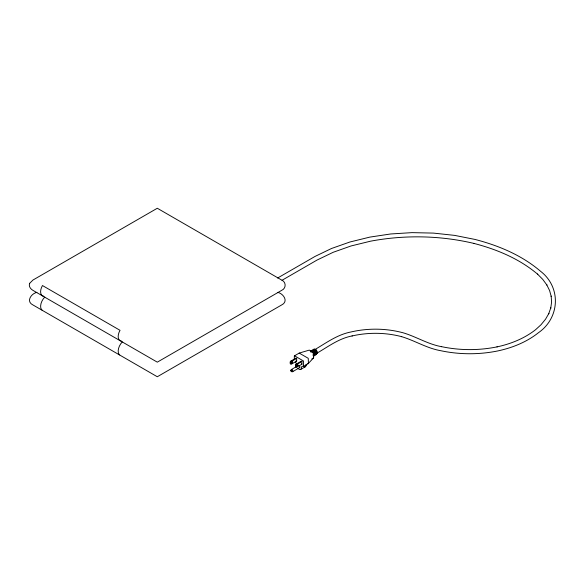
<?xml version="1.0" encoding="UTF-8"?>
<svg xmlns="http://www.w3.org/2000/svg" width="585" height="585" viewBox="0 0 585 585"><rect width="100%" height="100%" fill="white"/><g stroke="black" fill="none" stroke-linecap="round" stroke-linejoin="round"><path stroke-width="0.88" d="M313.962 354.583L313.662 356.082L314.255 355.738L314.555 354.166A2.077 1.199 60 0 1 314.401 354.561A2.077 1.199 60 0 0 314.986 354.225M315.132 353.903L314.84 355.402L315.425 355.058L315.724 353.559A2.077 1.199 60 0 1 315.578 353.888M313.852 350.166A2.077 1.199 60 0 1 316.309 352.345L316.602 352.638L316.017 350.539L313.772 349.245L314.357 348.901L316.602 350.203L317.187 352.974L316.017 354.722L316.309 353.223A2.077 1.199 60 0 1 315.629 353.859M316.214 350.583A2.077 1.199 60 0 1 316.894 352.009L316.894 352.887A2.077 1.199 60 0 1 316.748 353.208M310.832 352.016L312.01 350.261L314.255 351.556L314.84 353.654L314.547 353.362A2.077 1.199 60 0 0 314.401 352.872M308.412 363.044L308.12 363.687L303.418 366.4A3.32 1.916 60 0 0 301.377 367.906A3.32 1.916 60 0 1 297.853 368.221M290.211 362.005L290.686 361.194L296.09 358.071L296.675 358.415L296.675 361.128L291.272 364.243L290.211 363.636L290.211 362.005L290.803 362.349L290.803 363.972M290.803 362.349L291.272 361.53L296.675 358.415M295.498 365.062L295.973 364.243L301.377 361.128L301.962 361.464L301.962 364.177L296.558 367.3L295.498 366.685L295.498 365.062L296.09 365.398L296.09 367.029M296.09 365.398L296.558 364.587L301.962 361.464M304.332 366.81A3.32 1.916 60 0 0 306.072 365.194L306.781 364.25M307.812 363.577A3.32 1.916 60 0 1 308.12 363.687L313.626 357.823L313.626 352.784L309.297 350.101L299.213 353.091L294.328 355.914L294.328 359.256M311.834 358.912L313.626 357.823M36.884 292.361C31.1 293.611 25.777 301.531 32.95 304.953L157.299 376.747L281.656 304.953C288.822 301.531 283.506 293.611 277.721 292.361M277.634 278.014L315.015 256.435L331.527 248.486L349.918 242L369.881 237.1L390.67 233.971L412.023 232.633L433.492 233.101L454.603 235.382L475.086 239.455C498.588 245.554 521.571 255.148 540.226 270.994L540.503 271.235C561.454 287.301 559.889 318.086 538.259 332.843L537.988 333.084C526.346 342.196 512.35 347.797 497.981 350.89L497.828 350.927C479.049 354.751 459.503 354.685 440.754 350.707L440.6 350.671C426.779 348.265 414.831 340.565 401.522 336.631L401.712 336.675C385.522 332.426 368.331 332.229 352.031 335.965L352.192 335.929C338.803 338.423 328.017 346.81 316.514 353.428M282.043 280.266L316.997 260.084L333.245 252.267L351.066 245.956L370.554 241.181C404.754 234.768 440.227 235.419 474.099 243.455L473.93 243.418C496.957 249.393 519.495 258.797 537.776 274.328L537.498 274.087L542.756 279.389L546.873 285.019L546.675 284.654L549.586 290.518L551.253 296.536L551.187 296.105L551.589 302.196L550.726 308.273L550.799 307.834L548.679 313.816L548.876 313.436L545.52 319.234L540.986 324.763L535.604 329.691C524.357 338.488 510.851 343.914 496.972 346.898L497.118 346.861C478.815 350.59 459.766 350.525 441.499 346.642L441.653 346.686C427.906 344.272 416.052 336.529 402.787 332.697L402.597 332.653C385.866 328.258 368.089 328.053 351.234 331.914L351.066 331.958C337.655 334.488 326.679 342.605 315.213 349.384M310.247 351.278L310.832 350.941L313.077 352.236L312.492 352.572M311.417 350.598L313.662 351.899L314.255 351.556M315.425 350.876L313.18 349.581L312.595 349.925L314.84 351.219L315.425 350.876L316.017 352.974L315.724 352.682A2.077 1.199 60 0 0 315.578 352.192M316.017 350.539L316.602 350.203M316.309 352.345L316.894 352.009M313.224 353.545A2.077 1.199 60 0 1 313.37 354.042L314.255 353.991L313.662 351.899M314.562 353.494L315.425 353.311L314.84 351.219M315.739 352.813L316.324 352.477M313.077 354.671L317.187 352.294M313.523 354.452L316.946 352.477M315.732 353.486L316.317 353.15M313.077 355.351L317.187 352.974M291.352 369.544L296.054 366.832M292.595 371.702L299.644 367.629M300.683 369.427L305.385 366.715M303.418 366.4L303.549 361.025L294.511 355.804M313.385 354.166L313.275 352.93M313.662 355.007L313.37 354.919A2.077 1.199 60 0 1 313.224 355.241A2.077 1.199 60 0 0 313.816 354.905M299.213 353.091L308.251 358.312L308.427 363.636M296.09 360.784L296.675 361.128M301.377 363.841L301.962 364.177M290.686 361.194L291.272 361.53M295.973 364.243L296.558 364.587M119.713 354.934L119.026 354.298A8.936 5.155 -60 0 1 122.338 341.881M42.149 310.152L41.455 309.509A8.936 5.155 -60 0 1 44.767 297.1M315.147 353.15L315.132 353.026A2.077 1.199 60 0 0 312.675 350.846M313.977 353.83L313.962 353.698A2.077 1.199 60 0 0 312.734 351.753A2.077 1.199 60 0 0 311.271 351.739M121.336 341.04A8.936 5.155 -60 0 1 120.027 330.32L42.456 285.538A8.936 5.155 -60 0 0 43.765 296.259M314.745 349.735A2.077 1.199 60 0 1 315.856 350.21M291.213 370.693A1.243 0.717 60 0 1 291.82 369.53A1.243 0.717 60 0 1 292.844 371.299A1.243 0.717 60 0 1 291.535 371.248M312.748 351.124A2.077 1.199 60 0 1 314.167 352.382M314.167 354.781A2.077 1.199 60 0 1 313.867 354.876M296.961 364.36A0.834 0.483 -60 0 1 297.319 365.252A0.834 0.483 -60 0 1 296.317 365.647M310.913 351.863A2.077 1.199 60 0 1 311.571 351.804M311.951 351.965A2.077 1.199 60 0 1 312.69 352.616M291.674 361.311A0.834 0.483 -60 0 1 291.637 362.678M306.072 365.194A3.32 1.916 60 0 1 306.094 364.85M298.796 365.435A1.243 0.717 60 0 1 299.878 366.78A1.243 0.717 60 0 1 299.249 367.665M313.926 350.444A2.077 1.199 60 0 1 314.306 350.605M315.037 351.256A2.077 1.199 60 0 1 315.344 351.702M295.228 361.852A3.32 1.916 60 0 1 296.493 364.053M29.681 283.315C28.409 286.16 30.508 289.019 32.95 290.365L157.299 362.159L281.656 290.365C286.306 288.456 286.306 281.955 281.656 280.047L157.299 208.253L32.95 280.047L29.681 283.315M290.803 370.627A0.826 0.475 60 0 0 291.681 371.716A0.826 0.475 60 0 0 291.681 370.546A0.826 0.475 60 0 0 290.803 370.627M292.222 363.014A0.834 0.483 -60 0 0 292.639 361.698A0.834 0.483 -60 0 0 291.63 362.4A0.834 0.483 -60 0 0 292.222 363.014M297.509 366.064A0.834 0.483 -60 0 0 297.926 364.755A0.834 0.483 -60 0 0 296.917 365.457A0.834 0.483 -60 0 0 297.509 366.064"/></g></svg>
